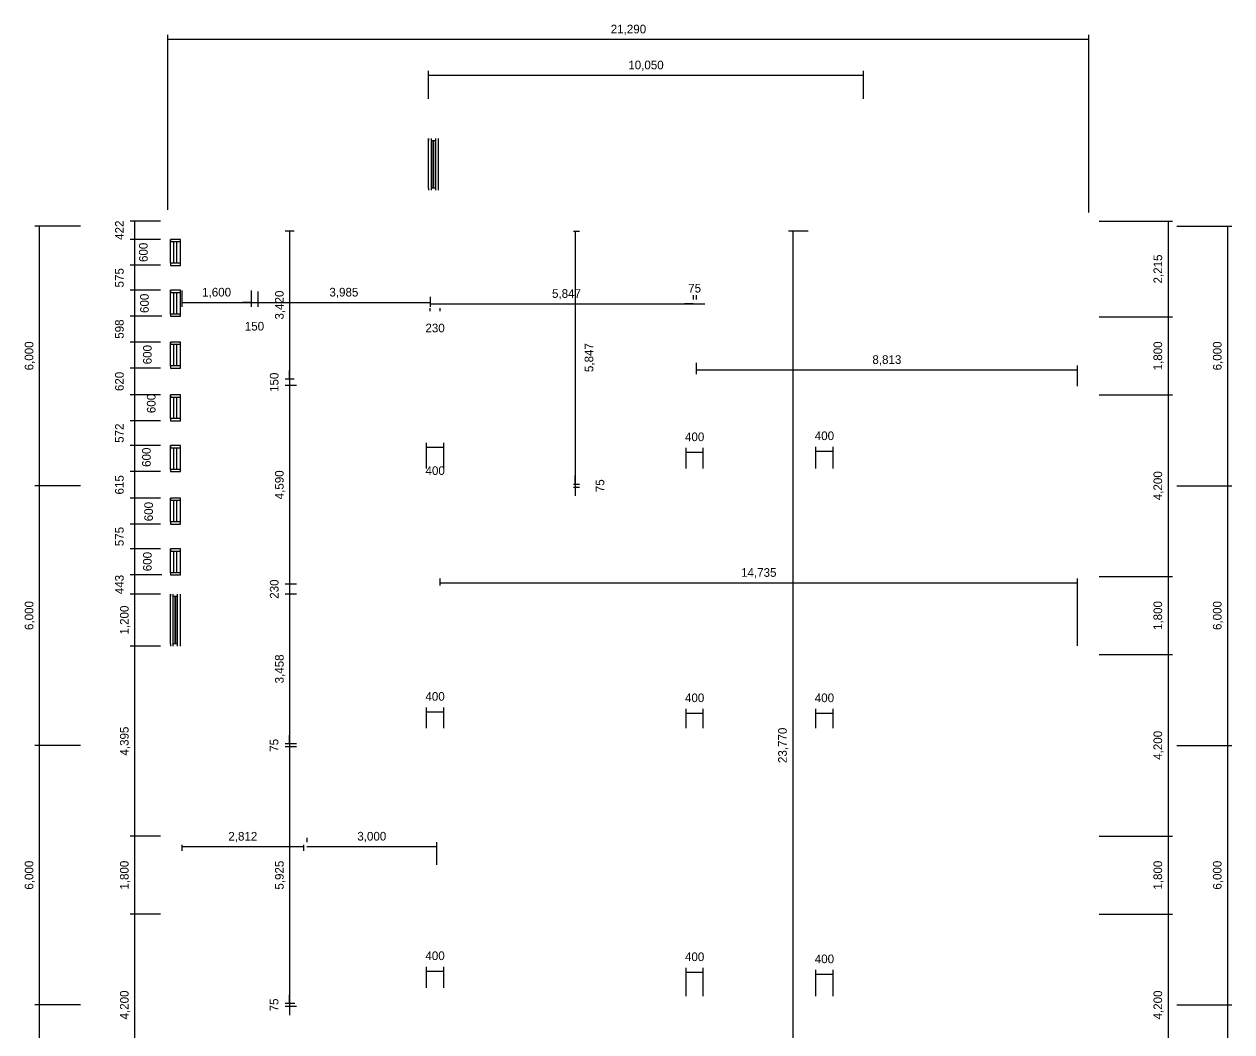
# Model space of a CAD drawing. Extents: x -2017610 to 288295, y -481381 to 250994.
# Drawn here: x 107735 to 135650, y -138098 to -114811 of the extents above; entities that cross this region are included whole.
import ezdxf

# ---------------------------------------------------------------- set-up
doc = ezdxf.new("R2010")
doc.units = 0
doc.header["$LTSCALE"] = 7
doc.header["$MEASUREMENT"] = 0
doc.header["$PDMODE"] = 2
doc.layers.get('0').update_dxf_attribs({"linetype": 'CONTINUOUS'})
doc.layers.get('DEFPOINTS').update_dxf_attribs({"linetype": 'CONTINUOUS'})
doc.layers.add('DIM', color=1, linetype='CONTINUOUS')
doc.layers.add('DOOR-WINDOW', color=8, linetype='CONTINUOUS')
doc.styles.add('STYLUS', font='stylu.ttf')
doc.dimstyles.new('DIM100S', dxfattribs={"dimscale": 0, "dimtxt": 200, "dimasz": 200, "dimexe": 100, "dimexo": 200, "dimgap": 100, "dimtad": 1, "dimdec": 0, "dimtxsty": 'STYLUS', "dimblk1": 'ARCHTICK', "dimblk2": 'ARCHTICK', "dimsah": 1, "dimcen": 100, "dimclrd": 256, "dimclre": 256, "dimclrt": 10, "dimazin": 3, "dimtfac": 1, "dimtdec": 0, "dimtmove": 0, "dimatfit": 3, "dimtolj": 1, "dimtzin": 0})

# ---------------------------------------------------------------- blocks, each defined once
blk = doc.blocks.new('*D70')
at = {"layer": 'DEFPOINTS', "color": 0}
for p in [(126433, -124679), (126033, -125277), (126433, -125277)]:
    blk.add_point(p, dxfattribs=at)
at = {"layer": 'DIM'}
for p, q in [((126033, -125077), (126033, -124579)), ((126033, -124679), (126433, -124679)), ((126433, -125077), (126433, -124579))]:
    blk.add_line(p, q, dxfattribs=at)
at = {"layer": 'DIM', "color": 10, "insert": (126233, -124324), "char_height": 200, "attachment_point": 5, "style": 'STYLUS'}
blk.add_mtext('\\A1;400', dxfattribs=at)
blk = doc.blocks.new('_ARCHTICK')
blk = doc.blocks.new('*D71')
at = {"layer": 'DEFPOINTS', "color": 0}
for p in [(123433, -124704), (123033, -125277), (123433, -125277)]:
    blk.add_point(p, dxfattribs=at)
at = {"layer": 'DIM'}
for p, q in [((123033, -125077), (123033, -124604)), ((123033, -124704), (123433, -124704)), ((123433, -125077), (123433, -124604))]:
    blk.add_line(p, q, dxfattribs=at)
at = {"layer": 'DIM', "color": 10, "insert": (123233, -124349), "char_height": 200, "attachment_point": 5, "style": 'STYLUS'}
blk.add_mtext('\\A1;400', dxfattribs=at)
blk = doc.blocks.new('*D72')
at = {"layer": 'DEFPOINTS', "color": 0}
for p in [(117435, -124586), (117035, -125280), (117435, -125280)]:
    blk.add_point(p, dxfattribs=at)
at = {"layer": 'DIM'}
for p, q in [((117035, -125080), (117035, -124486)), ((117435, -125080), (117435, -124486)), ((117035, -124586), (117435, -124586))]:
    blk.add_line(p, q, dxfattribs=at)
at = {"layer": 'DIM', "color": 10, "insert": (117235, -125130), "char_height": 200, "attachment_point": 5, "style": 'STYLUS'}
blk.add_mtext('\\A1;400', dxfattribs=at)
blk = doc.blocks.new('*D73')
at = {"layer": 'DEFPOINTS', "color": 0}
for p in [(117433, -130702), (117033, -131277), (117433, -131277)]:
    blk.add_point(p, dxfattribs=at)
at = {"layer": 'DIM'}
for p, q in [((117033, -131077), (117033, -130602)), ((117433, -131077), (117433, -130602)), ((117033, -130702), (117433, -130702))]:
    blk.add_line(p, q, dxfattribs=at)
at = {"layer": 'DIM', "color": 10, "insert": (117233, -130347), "char_height": 200, "attachment_point": 5, "style": 'STYLUS'}
blk.add_mtext('\\A1;400', dxfattribs=at)
blk = doc.blocks.new('*D74')
at = {"layer": 'DEFPOINTS', "color": 0}
for p in [(123433, -130735), (123033, -131277), (123433, -131277)]:
    blk.add_point(p, dxfattribs=at)
at = {"layer": 'DIM'}
for p, q in [((123033, -131077), (123033, -130635)), ((123433, -131077), (123433, -130635)), ((123033, -130735), (123433, -130735))]:
    blk.add_line(p, q, dxfattribs=at)
at = {"layer": 'DIM', "color": 10, "insert": (123233, -130380), "char_height": 200, "attachment_point": 5, "style": 'STYLUS'}
blk.add_mtext('\\A1;400', dxfattribs=at)
blk = doc.blocks.new('*D75')
at = {"layer": 'DEFPOINTS', "color": 0}
for p in [(126433, -130735), (126033, -131277), (126433, -131277)]:
    blk.add_point(p, dxfattribs=at)
at = {"layer": 'DIM'}
for p, q in [((126033, -131077), (126033, -130635)), ((126433, -131077), (126433, -130635)), ((126033, -130735), (126433, -130735))]:
    blk.add_line(p, q, dxfattribs=at)
at = {"layer": 'DIM', "color": 10, "insert": (126233, -130380), "char_height": 200, "attachment_point": 5, "style": 'STYLUS'}
blk.add_mtext('\\A1;400', dxfattribs=at)
blk = doc.blocks.new('*D76')
at = {"layer": 'DEFPOINTS', "color": 0}
for p in [(117433, -136695), (117033, -137277), (117433, -137277)]:
    blk.add_point(p, dxfattribs=at)
at = {"layer": 'DIM'}
for p, q in [((117033, -137077), (117033, -136595)), ((117033, -136695), (117433, -136695)), ((117433, -137077), (117433, -136595))]:
    blk.add_line(p, q, dxfattribs=at)
at = {"layer": 'DIM', "color": 10, "insert": (117233, -136340), "char_height": 200, "attachment_point": 5, "style": 'STYLUS'}
blk.add_mtext('\\A1;400', dxfattribs=at)
blk = doc.blocks.new('*D77')
at = {"layer": 'DEFPOINTS', "color": 0}
for p in [(123433, -136719), (123033, -137477), (123433, -137477)]:
    blk.add_point(p, dxfattribs=at)
at = {"layer": 'DIM'}
for p, q in [((123033, -137277), (123033, -136619)), ((123033, -136719), (123433, -136719)), ((123433, -137277), (123433, -136619))]:
    blk.add_line(p, q, dxfattribs=at)
at = {"layer": 'DIM', "color": 10, "insert": (123233, -136364), "char_height": 200, "attachment_point": 5, "style": 'STYLUS'}
blk.add_mtext('\\A1;400', dxfattribs=at)
blk = doc.blocks.new('*D78')
at = {"layer": 'DEFPOINTS', "color": 0}
for p in [(126433, -136768), (126033, -137477), (126433, -137477)]:
    blk.add_point(p, dxfattribs=at)
at = {"layer": 'DIM'}
for p, q in [((126033, -137277), (126033, -136668)), ((126033, -136768), (126433, -136768)), ((126433, -137277), (126433, -136668))]:
    blk.add_line(p, q, dxfattribs=at)
at = {"layer": 'DIM', "color": 10, "insert": (126233, -136413), "char_height": 200, "attachment_point": 5, "style": 'STYLUS'}
blk.add_mtext('\\A1;400', dxfattribs=at)
blk = doc.blocks.new('*D80')
at = {"layer": 'DEFPOINTS', "color": 0}
for p in [(127133, -115992), (117083, -116737), (127133, -116737)]:
    blk.add_point(p, dxfattribs=at)
at = {"layer": 'DIM'}
for p, q in [((117083, -116537), (117083, -115892)), ((117083, -115992), (127133, -115992)), ((127133, -116537), (127133, -115892))]:
    blk.add_line(p, q, dxfattribs=at)
at = {"layer": 'DIM', "color": 10, "insert": (122108, -115773), "char_height": 200, "attachment_point": 5, "style": 'STYLUS'}
blk.add_mtext('\\A1;10,050', dxfattribs=at)
blk = doc.blocks.new('*D81')
at = {"layer": 'DEFPOINTS', "color": 0}
for p in [(132348, -115161), (111058, -119302), (132348, -119362)]:
    blk.add_point(p, dxfattribs=at)
at = {"layer": 'DIM'}
for p, q in [((111058, -119102), (111058, -115061)), ((111058, -115161), (132348, -115161)), ((132348, -119162), (132348, -115061))]:
    blk.add_line(p, q, dxfattribs=at)
at = {"layer": 'DIM', "color": 10, "insert": (121703, -114942), "char_height": 200, "attachment_point": 5, "style": 'STYLUS'}
blk.add_mtext('\\A1;21,290', dxfattribs=at)
blk = doc.blocks.new('*D90')
at = {"layer": 'DEFPOINTS', "color": 0}
for p in [(132383, -119362), (132383, -121577), (134176, -121577)]:
    blk.add_point(p, dxfattribs=at)
at = {"layer": 'DIM'}
for p, q in [((132583, -119362), (134276, -119362)), ((134176, -119362), (134176, -121577)), ((132583, -121577), (134276, -121577))]:
    blk.add_line(p, q, dxfattribs=at)
at = {"layer": 'DIM', "color": 10, "insert": (133958, -120469), "char_height": 200, "attachment_point": 5, "rotation": 90, "style": 'STYLUS'}
blk.add_mtext('\\A1;2,215', dxfattribs=at)
blk = doc.blocks.new('*D91')
at = {"layer": 'DEFPOINTS', "color": 0}
for p in [(132383, -121577), (132383, -123377), (134176, -123377)]:
    blk.add_point(p, dxfattribs=at)
at = {"layer": 'DIM'}
for p, q in [((132583, -121577), (134276, -121577)), ((134176, -121577), (134176, -123377)), ((132583, -123377), (134276, -123377))]:
    blk.add_line(p, q, dxfattribs=at)
at = {"layer": 'DIM', "color": 10, "insert": (133957, -122477), "char_height": 200, "attachment_point": 5, "rotation": 90, "style": 'STYLUS'}
blk.add_mtext('\\A1;1,800', dxfattribs=at)
blk = doc.blocks.new('*D92')
at = {"layer": 'DEFPOINTS', "color": 0}
for p in [(132383, -123377), (132383, -127577), (134176, -127577)]:
    blk.add_point(p, dxfattribs=at)
at = {"layer": 'DIM'}
for p, q in [((132583, -123377), (134276, -123377)), ((134176, -123377), (134176, -127577)), ((132583, -127577), (134276, -127577))]:
    blk.add_line(p, q, dxfattribs=at)
at = {"layer": 'DIM', "color": 10, "insert": (133957, -125477), "char_height": 200, "attachment_point": 5, "rotation": 90, "style": 'STYLUS'}
blk.add_mtext('\\A1;4,200', dxfattribs=at)
blk = doc.blocks.new('*D93')
at = {"layer": 'DEFPOINTS', "color": 0}
for p in [(132383, -127577), (132383, -129377), (134176, -129377)]:
    blk.add_point(p, dxfattribs=at)
at = {"layer": 'DIM'}
for p, q in [((132583, -127577), (134276, -127577)), ((134176, -127577), (134176, -129377)), ((132583, -129377), (134276, -129377))]:
    blk.add_line(p, q, dxfattribs=at)
at = {"layer": 'DIM', "color": 10, "insert": (133957, -128477), "char_height": 200, "attachment_point": 5, "rotation": 90, "style": 'STYLUS'}
blk.add_mtext('\\A1;1,800', dxfattribs=at)
blk = doc.blocks.new('*D94')
at = {"layer": 'DEFPOINTS', "color": 0}
for p in [(132383, -129377), (132383, -133577), (134176, -133577)]:
    blk.add_point(p, dxfattribs=at)
at = {"layer": 'DIM'}
for p, q in [((132583, -129377), (134276, -129377)), ((134176, -129377), (134176, -133577)), ((132583, -133577), (134276, -133577))]:
    blk.add_line(p, q, dxfattribs=at)
at = {"layer": 'DIM', "color": 10, "insert": (133957, -131477), "char_height": 200, "attachment_point": 5, "rotation": 90, "style": 'STYLUS'}
blk.add_mtext('\\A1;4,200', dxfattribs=at)
blk = doc.blocks.new('*D95')
at = {"layer": 'DEFPOINTS', "color": 0}
for p in [(132383, -133577), (132383, -135377), (134176, -135377)]:
    blk.add_point(p, dxfattribs=at)
at = {"layer": 'DIM'}
for p, q in [((132583, -133577), (134276, -133577)), ((134176, -133577), (134176, -135377)), ((132583, -135377), (134276, -135377))]:
    blk.add_line(p, q, dxfattribs=at)
at = {"layer": 'DIM', "color": 10, "insert": (133957, -134477), "char_height": 200, "attachment_point": 5, "rotation": 90, "style": 'STYLUS'}
blk.add_mtext('\\A1;1,800', dxfattribs=at)
blk = doc.blocks.new('*D96')
at = {"layer": 'DEFPOINTS', "color": 0}
for p in [(132383, -135377), (132383, -139577), (134176, -139577)]:
    blk.add_point(p, dxfattribs=at)
at = {"layer": 'DIM'}
for p, q in [((132583, -135377), (134276, -135377)), ((134176, -135377), (134176, -139577)), ((132583, -139577), (134276, -139577))]:
    blk.add_line(p, q, dxfattribs=at)
at = {"layer": 'DIM', "color": 10, "insert": (133957, -137477), "char_height": 200, "attachment_point": 5, "rotation": 90, "style": 'STYLUS'}
blk.add_mtext('\\A1;4,200', dxfattribs=at)
blk = doc.blocks.new('*D99')
at = {"layer": 'DEFPOINTS', "color": 0}
for p in [(134176, -119477), (134176, -125477), (135550, -125477)]:
    blk.add_point(p, dxfattribs=at)
at = {"layer": 'DIM'}
for p, q in [((134376, -119477), (135650, -119477)), ((135550, -119477), (135550, -125477)), ((134376, -125477), (135650, -125477))]:
    blk.add_line(p, q, dxfattribs=at)
at = {"layer": 'DIM', "color": 10, "insert": (135331, -122477), "char_height": 200, "attachment_point": 5, "rotation": 90, "style": 'STYLUS'}
blk.add_mtext('\\A1;6,000', dxfattribs=at)
blk = doc.blocks.new('*D100')
at = {"layer": 'DEFPOINTS', "color": 0}
for p in [(134176, -125477), (134176, -131477), (135550, -131477)]:
    blk.add_point(p, dxfattribs=at)
at = {"layer": 'DIM'}
for p, q in [((134376, -125477), (135650, -125477)), ((135550, -125477), (135550, -131477)), ((134376, -131477), (135650, -131477))]:
    blk.add_line(p, q, dxfattribs=at)
at = {"layer": 'DIM', "color": 10, "insert": (135331, -128477), "char_height": 200, "attachment_point": 5, "rotation": 90, "style": 'STYLUS'}
blk.add_mtext('\\A1;6,000', dxfattribs=at)
blk = doc.blocks.new('*D101')
at = {"layer": 'DEFPOINTS', "color": 0}
for p in [(134176, -131477), (134176, -137477), (135550, -137477)]:
    blk.add_point(p, dxfattribs=at)
at = {"layer": 'DIM'}
for p, q in [((134376, -131477), (135650, -131477)), ((135550, -131477), (135550, -137477)), ((134376, -137477), (135650, -137477))]:
    blk.add_line(p, q, dxfattribs=at)
at = {"layer": 'DIM', "color": 10, "insert": (135331, -134477), "char_height": 200, "attachment_point": 5, "rotation": 90, "style": 'STYLUS'}
blk.add_mtext('\\A1;6,000', dxfattribs=at)
blk = doc.blocks.new('*D102')
at = {"layer": 'DEFPOINTS', "color": 0}
for p in [(134176, -137477), (134176, -143477), (135550, -143477)]:
    blk.add_point(p, dxfattribs=at)
at = {"layer": 'DIM'}
for p, q in [((134376, -137477), (135650, -137477)), ((135550, -137477), (135550, -143477)), ((134376, -143477), (135650, -143477))]:
    blk.add_line(p, q, dxfattribs=at)
at = {"layer": 'DIM', "color": 10, "insert": (135331, -140477), "char_height": 200, "attachment_point": 5, "rotation": 90, "style": 'STYLUS'}
blk.add_mtext('\\A1;6,000', dxfattribs=at)
blk = doc.blocks.new('*D104')
at = {"layer": 'DEFPOINTS', "color": 0}
for p in [(109240, -119477), (108085, -125477), (109240, -125477)]:
    blk.add_point(p, dxfattribs=at)
at = {"layer": 'DIM'}
for p, q in [((109040, -119477), (107985, -119477)), ((108085, -119477), (108085, -125477)), ((109040, -125477), (107985, -125477))]:
    blk.add_line(p, q, dxfattribs=at)
at = {"layer": 'DIM', "color": 10, "insert": (107866, -122477), "char_height": 200, "attachment_point": 5, "rotation": 90, "style": 'STYLUS'}
blk.add_mtext('\\A1;6,000', dxfattribs=at)
blk = doc.blocks.new('*D105')
at = {"layer": 'DEFPOINTS', "color": 0}
for p in [(109240, -125477), (108085, -131477), (109240, -131477)]:
    blk.add_point(p, dxfattribs=at)
at = {"layer": 'DIM'}
for p, q in [((109040, -125477), (107985, -125477)), ((108085, -125477), (108085, -131477)), ((109040, -131477), (107985, -131477))]:
    blk.add_line(p, q, dxfattribs=at)
at = {"layer": 'DIM', "color": 10, "insert": (107866, -128477), "char_height": 200, "attachment_point": 5, "rotation": 90, "style": 'STYLUS'}
blk.add_mtext('\\A1;6,000', dxfattribs=at)
blk = doc.blocks.new('*D106')
at = {"layer": 'DEFPOINTS', "color": 0}
for p in [(109240, -131477), (108085, -137477), (109240, -137477)]:
    blk.add_point(p, dxfattribs=at)
at = {"layer": 'DIM'}
for p, q in [((109040, -131477), (107985, -131477)), ((108085, -131477), (108085, -137477)), ((109040, -137477), (107985, -137477))]:
    blk.add_line(p, q, dxfattribs=at)
at = {"layer": 'DIM', "color": 10, "insert": (107866, -134477), "char_height": 200, "attachment_point": 5, "rotation": 90, "style": 'STYLUS'}
blk.add_mtext('\\A1;6,000', dxfattribs=at)
blk = doc.blocks.new('*D107')
at = {"layer": 'DEFPOINTS', "color": 0}
for p in [(109240, -137477), (108085, -143477), (109240, -143477)]:
    blk.add_point(p, dxfattribs=at)
at = {"layer": 'DIM'}
for p, q in [((109040, -137477), (107985, -137477)), ((108085, -137477), (108085, -143477)), ((109040, -143477), (107985, -143477))]:
    blk.add_line(p, q, dxfattribs=at)
at = {"layer": 'DIM', "color": 10, "insert": (107866, -140477), "char_height": 200, "attachment_point": 5, "rotation": 90, "style": 'STYLUS'}
blk.add_mtext('\\A1;6,000', dxfattribs=at)
blk = doc.blocks.new('*D187')
at = {"layer": 'DEFPOINTS', "color": 0}
for p in [(111383, -120767), (112983, -120767), (112983, -121242)]:
    blk.add_point(p, dxfattribs=at)
at = {"layer": 'DIM'}
for p, q in [((111383, -120967), (111383, -121342)), ((112983, -120967), (112983, -121342)), ((111383, -121242), (112983, -121242))]:
    blk.add_line(p, q, dxfattribs=at)
at = {"layer": 'DIM', "color": 10, "insert": (112183, -121023), "char_height": 200, "attachment_point": 5, "style": 'STYLUS'}
blk.add_mtext('\\A1;1,600', dxfattribs=at)
blk = doc.blocks.new('*D188')
at = {"layer": 'DEFPOINTS', "color": 0}
for p in [(112983, -120767), (113133, -120792), (113133, -121242)]:
    blk.add_point(p, dxfattribs=at)
at = {"layer": 'DIM'}
for p, q in [((112983, -120967), (112983, -121342)), ((113133, -120992), (113133, -121342)), ((112983, -121242), (112783, -121242)), ((112983, -121242), (113133, -121242)), ((113133, -121242), (113333, -121242))]:
    blk.add_line(p, q, dxfattribs=at)
at = {"layer": 'DIM', "color": 10, "insert": (113058, -121792), "char_height": 200, "attachment_point": 5, "style": 'STYLUS'}
blk.add_mtext('\\A1;150', dxfattribs=at)
blk = doc.blocks.new('*D189')
at = {"layer": 'DEFPOINTS', "color": 0}
for p in [(113133, -120792), (117118, -120910), (117118, -121242)]:
    blk.add_point(p, dxfattribs=at)
at = {"layer": 'DIM'}
for p, q in [((113133, -120992), (113133, -121342)), ((117118, -121110), (117118, -121342)), ((113133, -121242), (117118, -121242))]:
    blk.add_line(p, q, dxfattribs=at)
at = {"layer": 'DIM', "color": 10, "insert": (115125, -121023), "char_height": 200, "attachment_point": 5, "style": 'STYLUS'}
blk.add_mtext('\\A1;3,985', dxfattribs=at)
blk = doc.blocks.new('W600')
at = {"layer": 'DOOR-WINDOW', "ltscale": 1000}
for p, q in [((50, 0), (0, 0)), ((0, 0), (0, -230)), ((50, 0), (600, 0)), ((50, -230), (50, 0)), ((550, 0), (550, -230)), ((600, 0), (550, 0)), ((600, -230), (600, 0)), ((0, -230), (50, -230)), ((50, -80), (550, -80)), ((50, -150), (550, -150)), ((50, -230), (600, -230)), ((550, -230), (600, -230))]:
    blk.add_line(p, q, dxfattribs=at)
blk = doc.blocks.new('W1200')
for p, q in [((50, 230), (0, 230)), ((0, 165), (1200, 165)), ((0, 65), (1200, 65)), ((0, 0), (50, 0)), ((50, 230), (1200, 230)), ((50, 65), (50, 165)), ((50, 125), (1150, 125)), ((50, 105), (1150, 105)), ((50, 0), (1200, 0)), ((1200, 230), (1150, 230)), ((1150, 165), (1150, 65)), ((1150, 0), (1200, 0))]:
    blk.add_line(p, q)
blk = doc.blocks.new('*D301')
at = {"layer": 'DEFPOINTS', "color": 0}
for p in [(111083, -119362), (110287, -119784), (111083, -119784)]:
    blk.add_point(p, dxfattribs=at)
at = {"layer": 'DIM'}
for p, q in [((110883, -119362), (110187, -119362)), ((110287, -119362), (110287, -119784)), ((110883, -119784), (110187, -119784))]:
    blk.add_line(p, q, dxfattribs=at)
at = {"layer": 'DIM', "color": 10, "insert": (109937, -119573), "char_height": 200, "attachment_point": 5, "rotation": 90, "style": 'STYLUS'}
blk.add_mtext('\\A1;422', dxfattribs=at)
blk = doc.blocks.new('*D302')
at = {"layer": 'DEFPOINTS', "color": 0}
for p in [(111083, -119784), (110287, -120384), (111083, -120384)]:
    blk.add_point(p, dxfattribs=at)
at = {"layer": 'DIM'}
for p, q in [((110883, -119784), (110187, -119784)), ((110287, -119784), (110287, -120384)), ((110883, -120384), (110187, -120384))]:
    blk.add_line(p, q, dxfattribs=at)
at = {"layer": 'DIM', "color": 10, "insert": (110491, -120084), "char_height": 200, "attachment_point": 5, "rotation": 90, "style": 'STYLUS'}
blk.add_mtext('\\A1;600', dxfattribs=at)
blk = doc.blocks.new('*D303')
at = {"layer": 'DEFPOINTS', "color": 0}
for p in [(111083, -120384), (110287, -120959), (111083, -120959)]:
    blk.add_point(p, dxfattribs=at)
at = {"layer": 'DIM'}
for p, q in [((110883, -120384), (110187, -120384)), ((110287, -120384), (110287, -120959)), ((110883, -120959), (110187, -120959))]:
    blk.add_line(p, q, dxfattribs=at)
at = {"layer": 'DIM', "color": 10, "insert": (109937, -120672), "char_height": 200, "attachment_point": 5, "rotation": 90, "style": 'STYLUS'}
blk.add_mtext('\\A1;575', dxfattribs=at)
blk = doc.blocks.new('*D304')
at = {"layer": 'DEFPOINTS', "color": 0}
for p in [(111083, -120959), (110287, -121559), (111118, -121559)]:
    blk.add_point(p, dxfattribs=at)
at = {"layer": 'DIM'}
for p, q in [((110883, -120959), (110187, -120959)), ((110287, -120959), (110287, -121559)), ((110918, -121559), (110187, -121559))]:
    blk.add_line(p, q, dxfattribs=at)
at = {"layer": 'DIM', "color": 10, "insert": (110516, -121262), "char_height": 200, "attachment_point": 5, "rotation": 90, "style": 'STYLUS'}
blk.add_mtext('\\A1;600', dxfattribs=at)
blk = doc.blocks.new('*D305')
at = {"layer": 'DEFPOINTS', "color": 0}
for p in [(111118, -121559), (110287, -122157), (111083, -122157)]:
    blk.add_point(p, dxfattribs=at)
at = {"layer": 'DIM'}
for p, q in [((110918, -121559), (110187, -121559)), ((110287, -121559), (110287, -122157)), ((110883, -122157), (110187, -122157))]:
    blk.add_line(p, q, dxfattribs=at)
at = {"layer": 'DIM', "color": 10, "insert": (109937, -121858), "char_height": 200, "attachment_point": 5, "rotation": 90, "style": 'STYLUS'}
blk.add_mtext('\\A1;598', dxfattribs=at)
blk = doc.blocks.new('*D306')
at = {"layer": 'DEFPOINTS', "color": 0}
for p in [(111083, -122157), (110287, -122757), (111083, -122757)]:
    blk.add_point(p, dxfattribs=at)
at = {"layer": 'DIM'}
for p, q in [((110883, -122157), (110187, -122157)), ((110287, -122157), (110287, -122757)), ((110883, -122757), (110187, -122757))]:
    blk.add_line(p, q, dxfattribs=at)
at = {"layer": 'DIM', "color": 10, "insert": (110583, -122448), "char_height": 200, "attachment_point": 5, "rotation": 90, "style": 'STYLUS'}
blk.add_mtext('\\A1;600', dxfattribs=at)
blk = doc.blocks.new('*D307')
at = {"layer": 'DEFPOINTS', "color": 0}
for p in [(111083, -122757), (110287, -123377), (111083, -123377)]:
    blk.add_point(p, dxfattribs=at)
at = {"layer": 'DIM'}
for p, q in [((110883, -122757), (110187, -122757)), ((110287, -122757), (110287, -123377)), ((110883, -123377), (110187, -123377))]:
    blk.add_line(p, q, dxfattribs=at)
at = {"layer": 'DIM', "color": 10, "insert": (109937, -123067), "char_height": 200, "attachment_point": 5, "rotation": 90, "style": 'STYLUS'}
blk.add_mtext('\\A1;620', dxfattribs=at)
blk = doc.blocks.new('*D308')
at = {"layer": 'DEFPOINTS', "color": 0}
for p in [(111083, -123377), (110287, -123977), (111083, -123977)]:
    blk.add_point(p, dxfattribs=at)
at = {"layer": 'DIM'}
for p, q in [((110883, -123377), (110187, -123377)), ((110287, -123377), (110287, -123977)), ((110883, -123977), (110187, -123977))]:
    blk.add_line(p, q, dxfattribs=at)
at = {"layer": 'DIM', "color": 10, "insert": (110673, -123577), "char_height": 200, "attachment_point": 5, "rotation": 90, "style": 'STYLUS'}
blk.add_mtext('\\A1;600', dxfattribs=at)
blk = doc.blocks.new('*D309')
at = {"layer": 'DEFPOINTS', "color": 0}
for p in [(111083, -123977), (110287, -124549), (111083, -124549)]:
    blk.add_point(p, dxfattribs=at)
at = {"layer": 'DIM'}
for p, q in [((110883, -123977), (110187, -123977)), ((110287, -123977), (110287, -124549)), ((110883, -124549), (110187, -124549))]:
    blk.add_line(p, q, dxfattribs=at)
at = {"layer": 'DIM', "color": 10, "insert": (109937, -124263), "char_height": 200, "attachment_point": 5, "rotation": 90, "style": 'STYLUS'}
blk.add_mtext('\\A1;572', dxfattribs=at)
blk = doc.blocks.new('*D310')
at = {"layer": 'DEFPOINTS', "color": 0}
for p in [(111083, -124549), (110287, -125149), (111083, -125149)]:
    blk.add_point(p, dxfattribs=at)
at = {"layer": 'DIM'}
for p, q in [((110883, -124549), (110187, -124549)), ((110287, -124549), (110287, -125149)), ((110883, -125149), (110187, -125149))]:
    blk.add_line(p, q, dxfattribs=at)
at = {"layer": 'DIM', "color": 10, "insert": (110562, -124819), "char_height": 200, "attachment_point": 5, "rotation": 90, "style": 'STYLUS'}
blk.add_mtext('\\A1;600', dxfattribs=at)
blk = doc.blocks.new('*D311')
at = {"layer": 'DEFPOINTS', "color": 0}
for p in [(111083, -125149), (110287, -125764), (111083, -125764)]:
    blk.add_point(p, dxfattribs=at)
at = {"layer": 'DIM'}
for p, q in [((110883, -125149), (110187, -125149)), ((110287, -125149), (110287, -125764)), ((110883, -125764), (110187, -125764))]:
    blk.add_line(p, q, dxfattribs=at)
at = {"layer": 'DIM', "color": 10, "insert": (109937, -125457), "char_height": 200, "attachment_point": 5, "rotation": 90, "style": 'STYLUS'}
blk.add_mtext('\\A1;615', dxfattribs=at)
blk = doc.blocks.new('*D312')
at = {"layer": 'DEFPOINTS', "color": 0}
for p in [(111083, -125764), (110287, -126364), (111083, -126364)]:
    blk.add_point(p, dxfattribs=at)
at = {"layer": 'DIM'}
for p, q in [((110883, -125764), (110187, -125764)), ((110287, -125764), (110287, -126364)), ((110883, -126364), (110187, -126364))]:
    blk.add_line(p, q, dxfattribs=at)
at = {"layer": 'DIM', "color": 10, "insert": (110613, -126075), "char_height": 200, "attachment_point": 5, "rotation": 90, "style": 'STYLUS'}
blk.add_mtext('\\A1;600', dxfattribs=at)
blk = doc.blocks.new('*D313')
at = {"layer": 'DEFPOINTS', "color": 0}
for p in [(111083, -126364), (110287, -126939), (111083, -126939)]:
    blk.add_point(p, dxfattribs=at)
at = {"layer": 'DIM'}
for p, q in [((110883, -126364), (110187, -126364)), ((110287, -126364), (110287, -126939)), ((110883, -126939), (110187, -126939))]:
    blk.add_line(p, q, dxfattribs=at)
at = {"layer": 'DIM', "color": 10, "insert": (109937, -126652), "char_height": 200, "attachment_point": 5, "rotation": 90, "style": 'STYLUS'}
blk.add_mtext('\\A1;575', dxfattribs=at)
blk = doc.blocks.new('*D314')
at = {"layer": 'DEFPOINTS', "color": 0}
for p in [(111083, -126939), (110287, -127539), (111118, -127539)]:
    blk.add_point(p, dxfattribs=at)
at = {"layer": 'DIM'}
for p, q in [((110883, -126939), (110187, -126939)), ((110287, -126939), (110287, -127539)), ((110918, -127539), (110187, -127539))]:
    blk.add_line(p, q, dxfattribs=at)
at = {"layer": 'DIM', "color": 10, "insert": (110583, -127230), "char_height": 200, "attachment_point": 5, "rotation": 90, "style": 'STYLUS'}
blk.add_mtext('\\A1;600', dxfattribs=at)
blk = doc.blocks.new('*D315')
at = {"layer": 'DEFPOINTS', "color": 0}
for p in [(111118, -127539), (110287, -127982), (111083, -127982)]:
    blk.add_point(p, dxfattribs=at)
at = {"layer": 'DIM'}
for p, q in [((110918, -127539), (110187, -127539)), ((110287, -127539), (110287, -127982)), ((110883, -127982), (110187, -127982))]:
    blk.add_line(p, q, dxfattribs=at)
at = {"layer": 'DIM', "color": 10, "insert": (109937, -127761), "char_height": 200, "attachment_point": 5, "rotation": 90, "style": 'STYLUS'}
blk.add_mtext('\\A1;443', dxfattribs=at)
blk = doc.blocks.new('*D316')
at = {"layer": 'DEFPOINTS', "color": 0}
for p in [(111083, -127982), (110287, -129182), (111083, -129182)]:
    blk.add_point(p, dxfattribs=at)
at = {"layer": 'DIM'}
for p, q in [((110883, -127982), (110187, -127982)), ((110287, -127982), (110287, -129182)), ((110883, -129182), (110187, -129182))]:
    blk.add_line(p, q, dxfattribs=at)
at = {"layer": 'DIM', "color": 10, "insert": (110068, -128582), "char_height": 200, "attachment_point": 5, "rotation": 90, "style": 'STYLUS'}
blk.add_mtext('\\A1;1,200', dxfattribs=at)
blk = doc.blocks.new('*D317')
at = {"layer": 'DEFPOINTS', "color": 0}
for p in [(111083, -129182), (110287, -133577), (111083, -133577)]:
    blk.add_point(p, dxfattribs=at)
at = {"layer": 'DIM'}
for p, q in [((110883, -129182), (110187, -129182)), ((110287, -129182), (110287, -133577)), ((110883, -133577), (110187, -133577))]:
    blk.add_line(p, q, dxfattribs=at)
at = {"layer": 'DIM', "color": 10, "insert": (110068, -131379), "char_height": 200, "attachment_point": 5, "rotation": 90, "style": 'STYLUS'}
blk.add_mtext('\\A1;4,395', dxfattribs=at)
blk = doc.blocks.new('*D318')
at = {"layer": 'DEFPOINTS', "color": 0}
for p in [(111083, -133577), (110287, -135377), (111083, -135377)]:
    blk.add_point(p, dxfattribs=at)
at = {"layer": 'DIM'}
for p, q in [((110883, -133577), (110187, -133577)), ((110287, -133577), (110287, -135377)), ((110883, -135377), (110187, -135377))]:
    blk.add_line(p, q, dxfattribs=at)
at = {"layer": 'DIM', "color": 10, "insert": (110068, -134477), "char_height": 200, "attachment_point": 5, "rotation": 90, "style": 'STYLUS'}
blk.add_mtext('\\A1;1,800', dxfattribs=at)
blk = doc.blocks.new('*D319')
at = {"layer": 'DEFPOINTS', "color": 0}
for p in [(111083, -135377), (110287, -139577), (111083, -139577)]:
    blk.add_point(p, dxfattribs=at)
at = {"layer": 'DIM'}
for p, q in [((110883, -135377), (110187, -135377)), ((110287, -135377), (110287, -139577)), ((110883, -139577), (110187, -139577))]:
    blk.add_line(p, q, dxfattribs=at)
at = {"layer": 'DIM', "color": 10, "insert": (110068, -137477), "char_height": 200, "attachment_point": 5, "rotation": 90, "style": 'STYLUS'}
blk.add_mtext('\\A1;4,200', dxfattribs=at)
blk = doc.blocks.new('*D325')
at = {"layer": 'DEFPOINTS', "color": 0}
for p in [(111383, -133577), (114195, -133577), (114195, -133815)]:
    blk.add_point(p, dxfattribs=at)
at = {"layer": 'DIM'}
for p, q in [((111383, -133777), (111383, -133915)), ((111383, -133815), (114195, -133815)), ((114195, -133777), (114195, -133915))]:
    blk.add_line(p, q, dxfattribs=at)
at = {"layer": 'DIM', "color": 10, "insert": (112789, -133597), "char_height": 200, "attachment_point": 5, "style": 'STYLUS'}
blk.add_mtext('\\A1;2,812', dxfattribs=at)
blk = doc.blocks.new('*D326')
at = {"layer": 'DEFPOINTS', "color": 0}
for p in [(114270, -133815), (117270, -133815), (117270, -134439)]:
    blk.add_point(p, dxfattribs=at)
at = {"layer": 'DIM'}
for p, q in [((114270, -133615), (114270, -133715)), ((117270, -134239), (117270, -133715)), ((114270, -133815), (117270, -133815))]:
    blk.add_line(p, q, dxfattribs=at)
at = {"layer": 'DIM', "color": 10, "insert": (115770, -133596), "char_height": 200, "attachment_point": 5, "style": 'STYLUS'}
blk.add_mtext('\\A1;3,000', dxfattribs=at)
blk = doc.blocks.new('*D348')
at = {"layer": 'DEFPOINTS', "color": 0}
for p in [(114176, -119592), (113870, -123012), (114176, -123012)]:
    blk.add_point(p, dxfattribs=at)
at = {"layer": 'DIM'}
for p, q in [((113976, -119592), (113770, -119592)), ((113870, -119592), (113870, -123012)), ((113976, -123012), (113770, -123012))]:
    blk.add_line(p, q, dxfattribs=at)
at = {"layer": 'DIM', "color": 10, "insert": (113652, -121302), "char_height": 200, "attachment_point": 5, "rotation": 90, "style": 'STYLUS'}
blk.add_mtext('\\A1;3,420', dxfattribs=at)
blk = doc.blocks.new('*D349')
at = {"layer": 'DEFPOINTS', "color": 0}
for p in [(114176, -123012), (113870, -123162), (114233, -123162)]:
    blk.add_point(p, dxfattribs=at)
at = {"layer": 'DIM'}
for p, q in [((113870, -123012), (113870, -122812)), ((113976, -123012), (113770, -123012)), ((113870, -123012), (113870, -123162)), ((114033, -123162), (113770, -123162)), ((113870, -123162), (113870, -123362))]:
    blk.add_line(p, q, dxfattribs=at)
at = {"layer": 'DIM', "color": 10, "insert": (113515, -123087), "char_height": 200, "attachment_point": 5, "rotation": 90, "style": 'STYLUS'}
blk.add_mtext('\\A1;150', dxfattribs=at)
blk = doc.blocks.new('*D350')
at = {"layer": 'DEFPOINTS', "color": 0}
for p in [(114233, -123162), (113870, -127752), (114233, -127752)]:
    blk.add_point(p, dxfattribs=at)
at = {"layer": 'DIM'}
for p, q in [((114033, -123162), (113770, -123162)), ((113870, -123162), (113870, -127752)), ((114033, -127752), (113770, -127752))]:
    blk.add_line(p, q, dxfattribs=at)
at = {"layer": 'DIM', "color": 10, "insert": (113652, -125457), "char_height": 200, "attachment_point": 5, "rotation": 90, "style": 'STYLUS'}
blk.add_mtext('\\A1;4,590', dxfattribs=at)
blk = doc.blocks.new('*D351')
at = {"layer": 'DEFPOINTS', "color": 0}
for p in [(114233, -127752), (113870, -127982), (114233, -127982)]:
    blk.add_point(p, dxfattribs=at)
at = {"layer": 'DIM'}
for p, q in [((114033, -127752), (113770, -127752)), ((113870, -127752), (113870, -127982)), ((114033, -127982), (113770, -127982))]:
    blk.add_line(p, q, dxfattribs=at)
at = {"layer": 'DIM', "color": 10, "insert": (113516, -127867), "char_height": 200, "attachment_point": 5, "rotation": 90, "style": 'STYLUS'}
blk.add_mtext('\\A1;230', dxfattribs=at)
blk = doc.blocks.new('*D352')
at = {"layer": 'DEFPOINTS', "color": 0}
for p in [(114233, -127982), (113870, -131439), (114233, -131439)]:
    blk.add_point(p, dxfattribs=at)
at = {"layer": 'DIM'}
for p, q in [((114033, -127982), (113770, -127982)), ((113870, -127982), (113870, -131439)), ((114033, -131439), (113770, -131439))]:
    blk.add_line(p, q, dxfattribs=at)
at = {"layer": 'DIM', "color": 10, "insert": (113652, -129711), "char_height": 200, "attachment_point": 5, "rotation": 90, "style": 'STYLUS'}
blk.add_mtext('\\A1;3,458', dxfattribs=at)
blk = doc.blocks.new('*D353')
at = {"layer": 'DEFPOINTS', "color": 0}
for p in [(114233, -131439), (113870, -131514), (114233, -131514)]:
    blk.add_point(p, dxfattribs=at)
at = {"layer": 'DIM'}
for p, q in [((114033, -131439), (113770, -131439)), ((113870, -131439), (113870, -131239)), ((113870, -131439), (113870, -131514)), ((114033, -131514), (113770, -131514)), ((113870, -131514), (113870, -131714))]:
    blk.add_line(p, q, dxfattribs=at)
at = {"layer": 'DIM', "color": 10, "insert": (113513, -131477), "char_height": 200, "attachment_point": 5, "rotation": 90, "style": 'STYLUS'}
blk.add_mtext('\\A1;75', dxfattribs=at)
blk = doc.blocks.new('*D354')
at = {"layer": 'DEFPOINTS', "color": 0}
for p in [(114233, -131514), (113870, -137439), (114195, -137439)]:
    blk.add_point(p, dxfattribs=at)
at = {"layer": 'DIM'}
for p, q in [((114033, -131514), (113770, -131514)), ((113870, -131514), (113870, -137439)), ((113995, -137439), (113770, -137439))]:
    blk.add_line(p, q, dxfattribs=at)
at = {"layer": 'DIM', "color": 10, "insert": (113652, -134477), "char_height": 200, "attachment_point": 5, "rotation": 90, "style": 'STYLUS'}
blk.add_mtext('\\A1;5,925', dxfattribs=at)
blk = doc.blocks.new('*D355')
at = {"layer": 'DEFPOINTS', "color": 0}
for p in [(113870, -137514), (114195, -137439), (114233, -137514)]:
    blk.add_point(p, dxfattribs=at)
at = {"layer": 'DIM'}
for p, q in [((113870, -137439), (113870, -137239)), ((113995, -137439), (113770, -137439)), ((114033, -137514), (113770, -137514)), ((113870, -137439), (113870, -137514)), ((113870, -137514), (113870, -137714))]:
    blk.add_line(p, q, dxfattribs=at)
at = {"layer": 'DIM', "color": 10, "insert": (113513, -137477), "char_height": 200, "attachment_point": 5, "rotation": 90, "style": 'STYLUS'}
blk.add_mtext('\\A1;75', dxfattribs=at)
blk = doc.blocks.new('*D356')
at = {"layer": 'DEFPOINTS', "color": 0}
for p in [(117118, -121242), (117348, -121242), (117348, -121272)]:
    blk.add_point(p, dxfattribs=at)
at = {"layer": 'DIM'}
for p, q in [((117118, -121272), (117348, -121272)), ((117118, -121442), (117118, -121372)), ((117348, -121442), (117348, -121372))]:
    blk.add_line(p, q, dxfattribs=at)
at = {"layer": 'DIM', "color": 10, "insert": (117233, -121834), "char_height": 200, "attachment_point": 5, "style": 'STYLUS'}
blk.add_mtext('\\A1;230', dxfattribs=at)
blk = doc.blocks.new('*D357')
at = {"layer": 'DEFPOINTS', "color": 0}
for p in [(117348, -121242), (123195, -121272), (123195, -121272)]:
    blk.add_point(p, dxfattribs=at)
at = {"layer": 'DIM'}
for p, q in [((123195, -121072), (123195, -121172)), ((117348, -121272), (123195, -121272)), ((117348, -121442), (117348, -121372))]:
    blk.add_line(p, q, dxfattribs=at)
at = {"layer": 'DIM', "color": 10, "insert": (120271, -121054), "char_height": 200, "attachment_point": 5, "style": 'STYLUS'}
blk.add_mtext('\\A1;5,847', dxfattribs=at)
blk = doc.blocks.new('*D358')
at = {"layer": 'DEFPOINTS', "color": 0}
for p in [(123195, -121272), (123270, -121272), (123270, -121272)]:
    blk.add_point(p, dxfattribs=at)
at = {"layer": 'DIM'}
for p, q in [((123195, -121072), (123195, -121172)), ((123270, -121072), (123270, -121172)), ((123195, -121272), (122995, -121272)), ((123195, -121272), (123270, -121272)), ((123270, -121272), (123470, -121272))]:
    blk.add_line(p, q, dxfattribs=at)
at = {"layer": 'DIM', "color": 10, "insert": (123233, -120914), "char_height": 200, "attachment_point": 5, "style": 'STYLUS'}
blk.add_mtext('\\A1;75', dxfattribs=at)
blk = doc.blocks.new('*D359')
at = {"layer": 'DEFPOINTS', "color": 0}
for p in [(120233, -119592), (120233, -125439), (120473, -125439)]:
    blk.add_point(p, dxfattribs=at)
at = {"layer": 'DIM'}
for p, q in [((120433, -119592), (120573, -119592)), ((120473, -119592), (120473, -125439)), ((120433, -125439), (120573, -125439))]:
    blk.add_line(p, q, dxfattribs=at)
at = {"layer": 'DIM', "color": 10, "insert": (120809, -122516), "char_height": 200, "attachment_point": 5, "rotation": 90, "style": 'STYLUS'}
blk.add_mtext('\\A1;5,847', dxfattribs=at)
blk = doc.blocks.new('*D360')
at = {"layer": 'DEFPOINTS', "color": 0}
for p in [(120233, -125439), (120233, -125514), (120473, -125514)]:
    blk.add_point(p, dxfattribs=at)
at = {"layer": 'DIM'}
for p, q in [((120473, -125439), (120473, -125239)), ((120433, -125439), (120573, -125439)), ((120433, -125514), (120573, -125514)), ((120473, -125439), (120473, -125514)), ((120473, -125514), (120473, -125714))]:
    blk.add_line(p, q, dxfattribs=at)
at = {"layer": 'DIM', "color": 10, "insert": (121045, -125477), "char_height": 200, "attachment_point": 5, "rotation": 90, "style": 'STYLUS'}
blk.add_mtext('\\A1;75', dxfattribs=at)
blk = doc.blocks.new('*D363')
at = {"layer": 'DEFPOINTS', "color": 0}
for p in [(126058, -119592), (125500, -143362), (125993, -143362)]:
    blk.add_point(p, dxfattribs=at)
at = {"layer": 'DIM'}
for p, q in [((125858, -119592), (125400, -119592)), ((125500, -119592), (125500, -143362)), ((125793, -143362), (125400, -143362))]:
    blk.add_line(p, q, dxfattribs=at)
at = {"layer": 'DIM', "color": 10, "insert": (125281, -131477), "char_height": 200, "attachment_point": 5, "rotation": 90, "style": 'STYLUS'}
blk.add_mtext('\\A1;23,770', dxfattribs=at)
blk = doc.blocks.new('*D364')
at = {"layer": 'DEFPOINTS', "color": 0}
for p in [(123270, -122434), (132083, -122799), (132083, -123377)]:
    blk.add_point(p, dxfattribs=at)
at = {"layer": 'DIM'}
for p, q in [((123270, -122634), (123270, -122899)), ((123270, -122799), (132083, -122799)), ((132083, -123177), (132083, -122699))]:
    blk.add_line(p, q, dxfattribs=at)
at = {"layer": 'DIM', "color": 10, "insert": (127676, -122581), "char_height": 200, "attachment_point": 5, "style": 'STYLUS'}
blk.add_mtext('\\A1;8,813', dxfattribs=at)
blk = doc.blocks.new('*D365')
at = {"layer": 'DEFPOINTS', "color": 0}
for p in [(132083, -127719), (117348, -127982), (132083, -129377)]:
    blk.add_point(p, dxfattribs=at)
at = {"layer": 'DIM'}
for p, q in [((117348, -127782), (117348, -127619)), ((117348, -127719), (132083, -127719)), ((132083, -129177), (132083, -127619))]:
    blk.add_line(p, q, dxfattribs=at)
at = {"layer": 'DIM', "color": 10, "insert": (124715, -127501), "char_height": 200, "attachment_point": 5, "style": 'STYLUS'}
blk.add_mtext('\\A1;14,735', dxfattribs=at)

msp = doc.modelspace()

# ---------------------------------------------------------------- block references
at = {"layer": 'DOOR-WINDOW', "rotation": 90}
for name, p in [('W1200', (117312.5, -118649.4)), ('W600', (111117.5, -120384.4)), ('W600', (111117.5, -121559.4)), ('W600', (111117.5, -122756.9)), ('W600', (111117.5, -123976.9)), ('W600', (111117.5, -125149.4)), ('W600', (111117.5, -126364.4)), ('W600', (111117.5, -127539.4)), ('W1200', (111347.5, -129181.9))]:
    msp.add_blockref(name, p, dxfattribs=at)

# ---------------------------------------------------------------- dimensions: what is measured, and where the dimension line sits
at = {"layer": 'DIM'}
for base, p1, p2, picture, middle in [((132347.5, -115160.7), (111057.5, -119301.9), (132347.5, -119361.9), '*D81', (121702.5, -114942)), ((127132.5, -115991.9), (117082.5, -116736.9), (127132.5, -116736.9), '*D80', (122107.5, -115773.1)), ((112982.5, -121242.1), (111382.5, -120766.9), (112982.5, -120766.9), '*D187', (112182.5, -121023)), ((113132.5, -121242.1), (112982.5, -120766.9), (113132.5, -120791.9), '*D188', (113057.5, -121792.1)), ((117117.5, -121242.1), (113132.5, -120791.9), (117117.5, -120909.9), '*D189', (115125, -121023)), ((123270, -121271.5), (123195, -121271.5), (123270, -121271.5), '*D358', (123232.5, -120914.4)), ((123195.0135584, -121271.5379265), (117347.5135584, -121242.0507609), (123195.0135584, -121271.5379265), '*D357', (120271.2635584, -121053.5291417)), ((117347.5, -121271.5), (117117.5, -121242.1), (117347.5, -121242.1), '*D356', (117232.5, -121834.5)), ((132082.5135584, -122799.4754638), (123270.0135584, -122434.4231032), (132082.5135584, -123376.9231032), '*D364', (127676.2635584, -122581.466679)), ((123432.5, -124704), (123032.5, -125276.9), (123432.5, -125276.9), '*D71', (123232.5, -124348.8)), ((126432.5, -124679.2), (126032.5, -125276.9), (126432.5, -125276.9), '*D70', (126232.5, -124324)), ((132082.5, -127718.8), (117347.5, -127981.9), (132082.5, -129376.9), '*D365', (124715, -127500.8)), ((117432.5, -130701.8), (117032.5, -131276.9), (117432.5, -131276.9), '*D73', (117232.5, -130346.6)), ((123432.5, -130735.5), (123032.5, -131276.9), (123432.5, -131276.9), '*D74', (123232.5, -130380.3)), ((126432.5, -130735.5), (126032.5, -131276.9), (126432.5, -131276.9), '*D75', (126232.5, -130380.3)), ((114195.0135584, -133814.8657355), (111382.5135584, -133576.9231032), (114195.0135584, -133576.9231032), '*D325', (112788.7635584, -133596.8569508)), ((117270, -133814.9), (114270, -133814.9), (117270, -134439.4), '*D326', (115770, -133596.1)), ((117432.5, -136694.9), (117032.5, -137276.9), (117432.5, -137276.9), '*D76', (117232.5, -136339.7)), ((123432.5, -136719.3), (123032.5, -137476.9), (123432.5, -137476.9), '*D77', (123232.5, -136364.1)), ((126432.5, -136768.1), (126032.5, -137476.9), (126432.5, -137476.9), '*D78', (126232.5, -136412.9))]:
    dim = msp.add_linear_dim(base=base, p1=p1, p2=p2, dimstyle='DIM100S', override={"dimscale": 1}, dxfattribs=at)
    dim.commit()
    dim.dimension.update_dxf_attribs({"geometry": picture, "text_midpoint": middle})
for base, p1, p2, picture, middle in [((108084.5, -125476.9), (109239.6, -119476.9), (109239.6, -125476.9), '*D104', (107865.8, -122476.9)), ((110286.7831954, -119784.4231032), (111082.5135584, -119361.9231032), (111082.5135584, -119784.4231032), '*D301', (109936.7831954, -119573.1731032)), ((134175.7, -121576.9), (132382.5, -119361.9), (132382.5, -121576.9), '*D90', (133957.7, -120469.4)), ((135550.1, -125476.9), (134175.7, -119476.9), (134175.7, -125476.9), '*D99', (135331.3, -122476.9)), ((113870.3, -123011.9), (114176.5, -119591.9), (114176.5, -123011.9), '*D348', (113651.5, -121301.9)), ((125500.1, -143361.9), (126057.5, -119591.9), (125992.7, -143361.9), '*D363', (125281.4, -131476.9)), ((110286.8, -120959.4), (111082.5, -120384.4), (111082.5, -120959.4), '*D303', (109936.8, -120671.9)), ((110286.7831954, -122156.9231032), (111117.5135584, -121559.4231032), (111082.5135584, -122156.9231032), '*D305', (109936.7831954, -121858.1731032)), ((134175.7, -123376.9), (132382.5, -121576.9), (132382.5, -123376.9), '*D91', (133957, -122476.9)), ((110286.8, -123376.9), (111082.5, -122756.9), (111082.5, -123376.9), '*D307', (109936.8, -123066.9)), ((113870.3, -123161.9), (114176.5, -123011.9), (114232.5, -123161.9), '*D349', (113515.2, -123086.9)), ((113870.3, -127751.9), (114232.5, -123161.9), (114232.5, -127751.9), '*D350', (113651.5, -125456.9)), ((134175.7, -127576.9), (132382.5, -123376.9), (132382.5, -127576.9), '*D92', (133957, -125476.9)), ((110286.7831954, -124549.4231032), (111082.5135584, -123976.9231032), (111082.5135584, -124549.4231032), '*D309', (109936.7831954, -124263.1731032)), ((110286.8, -125764.4), (111082.5, -125149.4), (111082.5, -125764.4), '*D311', (109936.8, -125456.9)), ((120473.1, -125514.4), (120232.5, -125439.4), (120232.5, -125514.4), '*D360', (121044.7, -125476.9)), ((108084.5, -131476.9), (109239.6, -125476.9), (109239.6, -131476.9), '*D105', (107865.8, -128476.9)), ((135550.1, -131476.9), (134175.7, -125476.9), (134175.7, -131476.9), '*D100', (135331.3, -128476.9)), ((110286.8, -126939.4), (111082.5, -126364.4), (111082.5, -126939.4), '*D313', (109936.8, -126651.9)), ((110286.7831954, -127981.9231032), (111117.5135584, -127539.4231032), (111082.5135584, -127981.9231032), '*D315', (109936.7831954, -127760.6731032)), ((113870.3, -127981.9), (114232.5, -127751.9), (114232.5, -127981.9), '*D351', (113516, -127866.9)), ((134175.7, -129376.9), (132382.5, -127576.9), (132382.5, -129376.9), '*D93', (133957, -128476.9)), ((110286.8, -129181.9), (111082.5, -127981.9), (111082.5, -129181.9), '*D316', (110067.7, -128581.9)), ((113870.2746132, -131439.4231032), (114232.5135584, -127981.9231032), (114232.5135584, -131439.4231032), '*D352', (113652.2658285, -129710.6731032)), ((110286.8, -133576.9), (111082.5, -129181.9), (111082.5, -133576.9), '*D317', (110067.7, -131379.4)), ((134175.7, -133576.9), (132382.5, -129376.9), (132382.5, -133576.9), '*D94', (133957, -131476.9)), ((108084.5, -137476.9), (109239.6, -131476.9), (109239.6, -137476.9), '*D106', (107865.8, -134476.9)), ((113870.3, -131514.4), (114232.5, -131439.4), (114232.5, -131514.4), '*D353', (113513.1, -131476.9)), ((135550.1, -137476.9), (134175.7, -131476.9), (134175.7, -137476.9), '*D101', (135331.3, -134476.9)), ((113870.3, -137439.4), (114232.5, -131514.4), (114195, -137439.4), '*D354', (113652.3, -134476.9)), ((110286.8, -135376.9), (111082.5, -133576.9), (111082.5, -135376.9), '*D318', (110067.7, -134476.9)), ((134175.7, -135376.9), (132382.5, -133576.9), (132382.5, -135376.9), '*D95', (133957, -134476.9)), ((110286.8, -139576.9), (111082.5, -135376.9), (111082.5, -139576.9), '*D319', (110067.7, -137476.9)), ((134175.7, -139576.9), (132382.5, -135376.9), (132382.5, -139576.9), '*D96', (133957, -137476.9)), ((113870.3, -137514.4), (114195, -137439.4), (114232.5, -137514.4), '*D355', (113513.1, -137476.9)), ((108084.5, -143476.9), (109239.6, -137476.9), (109239.6, -143476.9), '*D107', (107865.8, -140476.9)), ((135550.1, -143476.9), (134175.7, -137476.9), (134175.7, -143476.9), '*D102', (135331.3, -140476.9))]:
    dim = msp.add_linear_dim(base=base, p1=p1, p2=p2, angle=90, dimstyle='DIM100S', override={"dimscale": 1}, dxfattribs=at)
    dim.commit()
    dim.dimension.update_dxf_attribs({"geometry": picture, "text_midpoint": middle})
for base, p1, p2, picture, middle in [((120473.1366828, -125439.4231032), (120232.5135584, -119591.9231032), (120232.5135584, -125439.4231032), '*D359', (120808.7817693, -122515.6731032)), ((110286.8, -120384.4), (111082.5, -119784.4), (111082.5, -120384.4), '*D302', (110490.8, -120084.4)), ((110286.8, -121559.4), (111082.5, -120959.4), (111117.5, -121559.4), '*D304', (110515.8, -121261.6)), ((110286.8, -122756.9), (111082.5, -122156.9), (111082.5, -122756.9), '*D306', (110582.7, -122448.4)), ((110286.8, -123976.9), (111082.5, -123376.9), (111082.5, -123976.9), '*D308', (110672.5, -123576.9)), ((110286.8, -125149.4), (111082.5, -124549.4), (111082.5, -125149.4), '*D310', (110562.5, -124819.1)), ((110286.8, -126364.4), (111082.5, -125764.4), (111082.5, -126364.4), '*D312', (110612.9, -126074.9)), ((110286.8, -127539.4), (111082.5, -126939.4), (111117.5, -127539.4), '*D314', (110582.6, -127230.2))]:
    dim = msp.add_linear_dim(base=base, p1=p1, p2=p2, angle=90, dimstyle='DIM100S', override={"dimscale": 1}, dxfattribs=at)
    dim.commit()
    dim.dimension.update_dxf_attribs({"geometry": picture, "text_midpoint": middle, "dimtype": 160})
dim = msp.add_linear_dim(base=(117435.3, -124585.8), p1=(117035.3, -125279.7), p2=(117435.3, -125279.7), dimstyle='DIM100S', override={"dimscale": 1}, dxfattribs=at)
dim.commit()
dim.dimension.update_dxf_attribs({"geometry": '*D72', "text_midpoint": (117235.3, -125130.5), "dimtype": 160})

doc.saveas('drawing.dxf')
